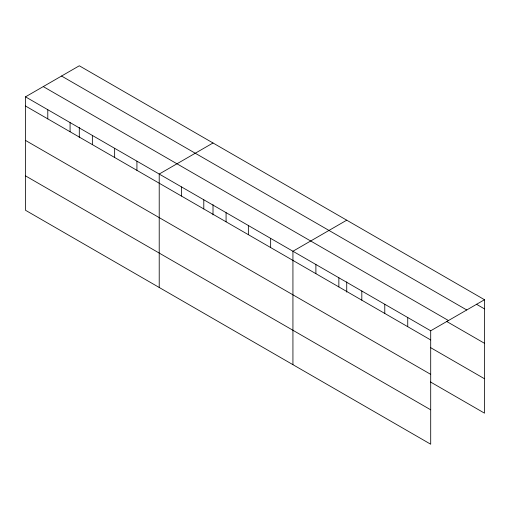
<?xml version="1.0" encoding="UTF-8"?>
<svg xmlns="http://www.w3.org/2000/svg" width="510" height="510" viewBox="0 0 510 510"><rect width="100%" height="100%" fill="white"/><g stroke="black" fill="none" stroke-linecap="round" stroke-linejoin="round"><path stroke-width="0.76" d="M430.701 374.359L430.701 330.786L25.5 96.843L25.5 210.273L430.701 444.216L430.701 374.359L25.5 140.422M430.472 381.964L484.5 413.157L484.5 299.727L79.299 65.784L25.5 96.843M213.014 142.985L159.216 174.044L159.216 287.474M346.73 220.186L292.931 251.245L292.931 364.675M430.701 330.786L484.5 299.727M476.397 304.215L484.5 308.894M61.544 76.035L466.746 309.972M43.254 86.592L448.456 320.535M446.683 321.466L484.5 343.3M25.5 106.016L430.701 339.953M430.472 347.559L484.5 378.751M25.5 175.867L430.701 409.81M407.739 317.526L407.739 326.7M384.782 304.272L384.782 313.446M361.819 291.012L361.819 300.186M346.73 281.883L346.73 292.122M338.857 277.759L338.857 286.932M315.894 264.499L315.894 273.672M270.644 238.38L270.644 247.548M248.364 225.509L248.364 234.683M226.077 212.644L226.077 221.818M213.014 204.682L213.014 214.92M203.79 199.78L203.79 208.947M181.503 186.909L181.503 196.082M136.929 161.179L136.929 170.346M114.642 148.308L114.642 157.482M92.361 135.443L92.361 144.617M79.299 127.481L79.299 137.719M70.074 122.578L70.074 131.746M47.787 109.707L47.787 118.881"/></g></svg>
